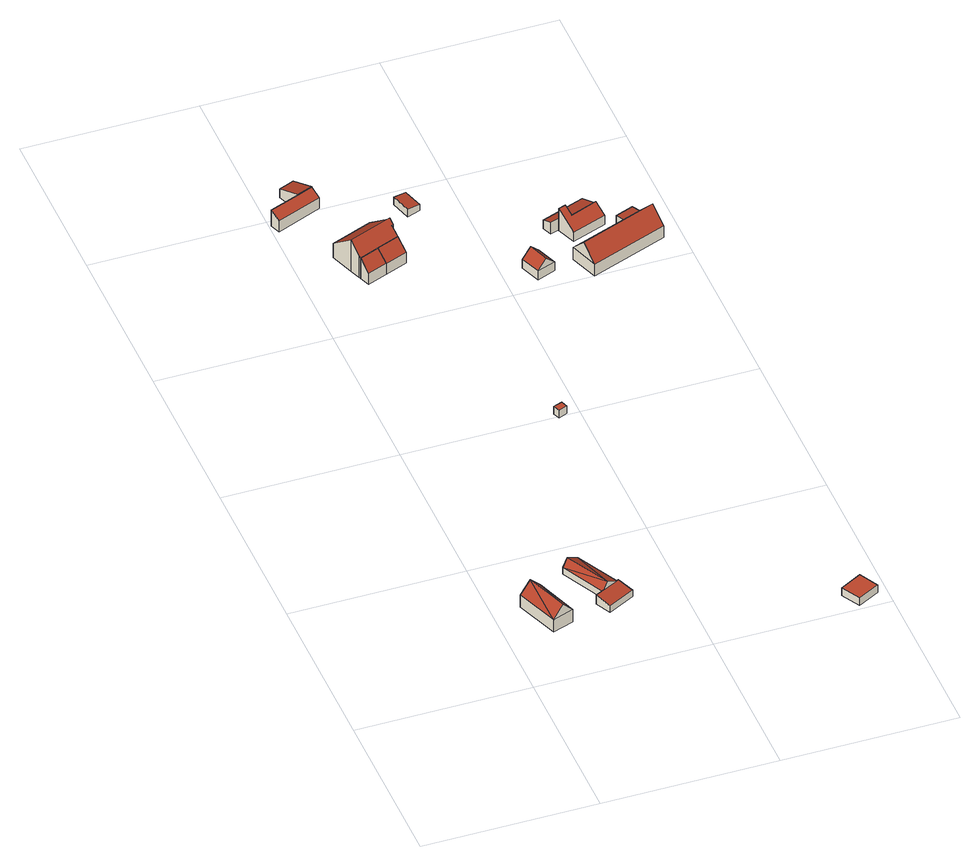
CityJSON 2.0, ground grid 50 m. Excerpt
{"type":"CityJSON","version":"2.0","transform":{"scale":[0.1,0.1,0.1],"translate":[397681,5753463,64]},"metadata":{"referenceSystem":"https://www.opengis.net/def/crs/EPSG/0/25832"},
"CityObjects":{
"building1":{"type":"Building","attributes":{"Gemeindeschluessel":"05515000","Geometrietyp2DReferenz":"3000","function":"31001_2700","roofType":"3100","measuredHeight":7.65},"geometry":[{"type":"Solid","lod":"2","boundaries":[[[[0,1,2,3]],[[4,5,1,0]],[[6,7,5,4]],[[3,2,7,6]],[[0,8,4]],[[6,9,3]],[[3,9,8]],[[8,0,3]],[[9,6,4]],[[4,8,9]],[[1,5,7,2]]]],"semantics":{"surfaces":[{"type":"WallSurface"},{"type":"RoofSurface"},{"type":"GroundSurface"}],"values":[[0,0,0,0,0,0,1,1,1,1,2]]}}]},
"building2":{"type":"Building","attributes":{"Gemeindeschluessel":"05515000","Geometrietyp2DReferenz":"3000","function":"31001_2700","roofType":"3100","measuredHeight":4.62},"geometry":[{"type":"Solid","lod":"2","boundaries":[[[[10,11,12,13]],[[14,15,11,10]],[[16,17,15,14]],[[13,12,17,16]],[[10,18,14]],[[16,19,13]],[[18,10,13]],[[13,19,18]],[[18,19,16]],[[16,14,18]],[[11,15,17,12]]]],"semantics":{"surfaces":[{"type":"WallSurface"},{"type":"RoofSurface"},{"type":"GroundSurface"}],"values":[[0,0,0,0,0,0,1,1,1,1,2]]}}]},
"building3":{"type":"Building","attributes":{"Gemeindeschluessel":"05515000","Geometrietyp2DReferenz":"3000","function":"51009_1610","roofType":"2100","measuredHeight":2.97},"geometry":[{"type":"Solid","lod":"2","boundaries":[[[[20,21,22,23]],[[24,25,21,20]],[[26,27,25,24]],[[23,22,27,26]],[[24,20,23,26]],[[21,25,27,22]]]],"semantics":{"surfaces":[{"type":"WallSurface"},{"type":"RoofSurface"},{"type":"GroundSurface"}],"values":[[0,0,0,0,1,2]]}}]},
"building4":{"type":"Building","attributes":{"Gemeindeschluessel":"05515000","Geometrietyp2DReferenz":"3000","function":"51009_1610","roofType":"2100","measuredHeight":5.47},"geometry":[{"type":"Solid","lod":"2","boundaries":[[[[28,29,30,31]],[[32,33,29,28]],[[34,35,33,32]],[[36,37,35,34]],[[31,30,37,36]],[[34,32,28,31,36]],[[29,33,35,37,30]]]],"semantics":{"surfaces":[{"type":"WallSurface"},{"type":"RoofSurface"},{"type":"GroundSurface"}],"values":[[0,0,0,0,0,1,2]]}}]},
"building5":{"type":"Building","attributes":{"Gemeindeschluessel":"05515000","Geometrietyp2DReferenz":"3000","function":"51009_1610","roofType":"2100","measuredHeight":6.88},"geometry":[{"type":"Solid","lod":"2","boundaries":[[[[38,39,40,41]],[[42,43,39,38]],[[44,45,43,42]],[[41,40,45,44]],[[42,38,41,44]],[[39,43,45,40]]]],"semantics":{"surfaces":[{"type":"WallSurface"},{"type":"RoofSurface"},{"type":"GroundSurface"}],"values":[[0,0,0,0,1,2]]}}]},
"building6":{"type":"Building","attributes":{"Gemeindeschluessel":"05515000","Geometrietyp2DReferenz":"3000","function":"31001_2700","roofType":"2100","measuredHeight":5.5},"geometry":[{"type":"Solid","lod":"2","boundaries":[[[[46,47,48,49]],[[50,51,47,46]],[[52,53,51,50]],[[49,48,53,52]],[[50,46,49,52]],[[47,51,53,48]]]],"semantics":{"surfaces":[{"type":"WallSurface"},{"type":"RoofSurface"},{"type":"GroundSurface"}],"values":[[0,0,0,0,1,2]]}}]},
"building7":{"type":"Building","attributes":{"Gemeindeschluessel":"05515000","Geometrietyp2DReferenz":"3000","function":"31001_1000"},"address":[{"country":"Germany","locality":"Münster","thoroughfareNumber":"4a","thoroughfareName":"Tiedbaum"}],"children":["building7-1","building7-2"]},
"building7-1":{"type":"BuildingPart","attributes":{"roofType":"2100","measuredHeight":6.88},"parents":["building7"],"geometry":[{"type":"Solid","lod":"2","boundaries":[[[[54,55,56,57]],[[58,45,55,54]],[[42,43,45,58]],[[54,57,42,58]],[[56,55,45,43]],[[56,43,42,57]]]],"semantics":{"surfaces":[{"type":"WallSurface"},{"type":"RoofSurface"},{"type":"GroundSurface"},{"type":"ClosureSurface"}],"values":[[0,0,0,1,2,3]]}}]},
"building7-2":{"type":"BuildingPart","attributes":{"roofType":"3100","measuredHeight":10.51},"parents":["building7"],"geometry":[{"type":"Solid","lod":"2","boundaries":[[[[38,39,43,42]],[[59,60,39,38]],[[61,62,60,59]],[[63,64,62,61]],[[65,66,64,63]],[[67,68,66,65]],[[69,70,68,67]],[[71,70,69]],[[72,73,70,71]],[[74,75,73,72]],[[57,56,75,74]],[[69,67,65,63,61,71]],[[59,38,42,57,74,72,71,61]],[[43,39,60,62,64,66,68,70,73,75,56]],[[43,56,57,42]]]],"semantics":{"surfaces":[{"type":"WallSurface"},{"type":"RoofSurface"},{"type":"GroundSurface"},{"type":"ClosureSurface"}],"values":[[0,0,0,0,0,0,0,0,0,0,0,1,1,2,3]]}}]},
"building8":{"type":"Building","attributes":{"Gemeindeschluessel":"05515000","Geometrietyp2DReferenz":"3000","function":"31001_2500","roofType":"1000","measuredHeight":2.59},"address":[{"country":"Germany","locality":"Münster","thoroughfareNumber":"97a","thoroughfareName":"Dülmener Straße"}],"geometry":[{"type":"Solid","lod":"2","boundaries":[[[[76,77,78,79]],[[80,81,77,76]],[[82,83,81,80]],[[79,78,83,82]],[[80,76,79,82]],[[77,81,83,78]]]],"semantics":{"surfaces":[{"type":"WallSurface"},{"type":"RoofSurface"},{"type":"GroundSurface"}],"values":[[0,0,0,0,1,2]]}}]},
"building9":{"type":"Building","attributes":{"Geometrietyp2DReferenz":"3000","Gemeindeschluessel":"05515000","function":"31001_1310","roofType":"2100","measuredHeight":2.49},"geometry":[{"type":"Solid","lod":"2","boundaries":[[[[84,85,86,87]],[[88,89,85,84]],[[90,91,89,88]],[[87,86,91,90]],[[88,84,87,90]],[[85,89,91,86]]]],"semantics":{"surfaces":[{"type":"WallSurface"},{"type":"RoofSurface"},{"type":"GroundSurface"}],"values":[[0,0,0,0,1,2]]}}]},
"building10":{"type":"Building","attributes":{"Gemeindeschluessel":"05515000","Geometrietyp2DReferenz":"3000","function":"31001_2460","roofType":"1000","measuredHeight":2.54},"geometry":[{"type":"Solid","lod":"2","boundaries":[[[[92,93,94,95]],[[96,97,93,92]],[[98,99,97,96]],[[95,94,99,98]],[[96,92,95,98]],[[93,97,99,94]]]],"semantics":{"surfaces":[{"type":"WallSurface"},{"type":"RoofSurface"},{"type":"GroundSurface"}],"values":[[0,0,0,0,1,2]]}}]},
"building11":{"type":"Building","attributes":{"Gemeindeschluessel":"05515000","Geometrietyp2DReferenz":"3000","function":"31001_2460","roofType":"3100","measuredHeight":5.67},"geometry":[{"type":"Solid","lod":"2","boundaries":[[[[100,101,102,103]],[[104,105,101,100]],[[106,107,105,104]],[[103,102,107,106]],[[100,108,104]],[[106,109,103]],[[103,109,108,100]],[[104,108,109,106]],[[101,105,107,102]]]],"semantics":{"surfaces":[{"type":"WallSurface"},{"type":"RoofSurface"},{"type":"GroundSurface"}],"values":[[0,0,0,0,0,0,1,1,2]]}}]},
"building12":{"type":"Building","attributes":{"Geometrietyp2DReferenz":"3000","Gemeindeschluessel":"05515000","function":"31001_2700","roofType":"2100","measuredHeight":4.04},"geometry":[{"type":"Solid","lod":"2","boundaries":[[[[110,111,112,113]],[[114,115,111,110]],[[116,117,115,114]],[[118,119,117,116]],[[113,112,119,118]],[[116,114,110,113,118]],[[111,115,117,119,112]]]],"semantics":{"surfaces":[{"type":"WallSurface"},{"type":"RoofSurface"},{"type":"GroundSurface"}],"values":[[0,0,0,0,0,1,2]]}}]},
"building13":{"type":"Building","attributes":{"Gemeindeschluessel":"05515000","Geometrietyp2DReferenz":"3000","function":"31001_2700","roofType":"2100","measuredHeight":7.37},"geometry":[{"type":"Solid","lod":"2","boundaries":[[[[120,121,122,123]],[[124,125,121,120]],[[126,127,125,124]],[[128,129,127,126]],[[130,131,129,128]],[[123,122,131,130]],[[128,126,124,120,123,130]],[[121,125,127,129,131,122]]]],"semantics":{"surfaces":[{"type":"WallSurface"},{"type":"RoofSurface"},{"type":"GroundSurface"}],"values":[[0,0,0,0,0,0,1,2]]}}]},
"building14":{"type":"Building","attributes":{"Gemeindeschluessel":"05515000","Geometrietyp2DReferenz":"3000","function":"31001_2700","roofType":"2100","measuredHeight":4.95},"geometry":[{"type":"Solid","lod":"2","boundaries":[[[[132,133,115,114]],[[134,135,133,132]],[[136,137,135,134]],[[138,139,137,136]],[[116,117,139,138]],[[114,115,117,116]],[[138,136,134,132,114,116]],[[133,135,137,139,117,115]]]],"semantics":{"surfaces":[{"type":"WallSurface"},{"type":"RoofSurface"},{"type":"GroundSurface"}],"values":[[0,0,0,0,0,0,1,2]]}}]},
"building15":{"type":"Building","attributes":{"Gemeindeschluessel":"05515000","Geometrietyp2DReferenz":"3000","function":"31001_1000","roofType":"5000","measuredHeight":8.59},"address":[{"country":"Germany","locality":"Münster","thoroughfareNumber":"66","thoroughfareName":"Dülmener Straße"},{"country":"Germany","locality":"Münster","thoroughfareNumber":"68","thoroughfareName":"Dülmener Straße"}],"geometry":[{"type":"Solid","lod":"2","boundaries":[[[[140,141,142,143]],[[144,145,141,140]],[[146,147,145,144]],[[143,142,147,146]],[[140,148,149,144]],[[149,148,143]],[[143,146,149]],[[144,149,146]],[[143,148,140]],[[141,145,147,142]]]],"semantics":{"surfaces":[{"type":"WallSurface"},{"type":"RoofSurface"},{"type":"GroundSurface"}],"values":[[0,0,0,0,1,1,1,0,0,2]]}}]},
"building16":{"type":"Building","attributes":{"Gemeindeschluessel":"05515000","Geometrietyp2DReferenz":"3000","function":"31001_1000","roofType":"2100","measuredHeight":3.23},"geometry":[{"type":"Solid","lod":"2","boundaries":[[[[150,151,152,153]],[[154,155,151,150]],[[156,142,155,154]],[[153,152,142,156]],[[154,150,153,156]],[[151,155,142,152]]]],"semantics":{"surfaces":[{"type":"WallSurface"},{"type":"RoofSurface"},{"type":"GroundSurface"}],"values":[[0,0,0,0,1,2]]}}]}
},
"vertices":[
[80,314,44],[80,314,3],[126,189,3],[126,189,44],[143,336,44],[143,336,3],[188,211,44],[188,211,3],[112,325,79],[157,200,79],
[346,297,25],[346,297,4],[281,426,4],[281,426,25],[294,271,25],[294,271,4],[230,400,25],[230,400,4],[310,279,50],[245,408,50],
[270,259,32],[270,259,2],[293,214,2],[293,214,24],[346,297,32],[346,297,2],[369,253,24],[369,253,2],
[4,1974,63],[4,1974,8],[15,1946,8],[15,1946,45],[90,2007,63],[90,2007,8],[135,2025,63],[135,2025,8],[146,1997,45],[146,1997,8],
[148,1694,79],[148,1694,10],[160,1664,10],[160,1664,47],[204,1716,79],[204,1716,10],[216,1686,47],[216,1686,10],
[135,2025,64],[135,2025,9],[108,2092,9],[108,2092,38],[90,2007,64],[90,2007,9],[64,2074,38],[64,2074,9],
[281,1711,46],[281,1711,10],[269,1741,10],[269,1741,79],[216,1686,46],
[146,1698,84],[146,1698,10],[135,1729,116],[135,1729,10],[110,1797,58],[110,1797,10],[229,1843,58],[229,1843,10],[256,1776,115],[256,1776,10],[260,1778,115],[260,1778,10],[260,1778,116],[265,1765,103],[265,1765,10],[260,1763,103],[260,1763,10],
[439,992,31],[439,992,5],[464,1001,5],[464,1001,31],[431,1012,31],[431,1012,5],[457,1021,31],[457,1021,5],
[348,1879,39],[348,1879,14],[386,1892,14],[386,1892,35],[331,1939,39],[331,1939,14],[368,1951,35],[368,1951,14],
[909,8,33],[909,8,7],[971,41,7],[971,41,33],[879,63,33],[879,63,7],[942,97,33],[942,97,7],
[557,1588,38],[557,1588,9],[580,1529,9],[580,1529,38],[611,1608,38],[611,1608,9],[633,1549,38],[633,1549,9],[584,1598,66],[606,1539,66],
[662,1712,43],[662,1712,14],[672,1685,14],[672,1685,54],[708,1729,43],[708,1729,14],[719,1701,54],[719,1701,14],[697,1693,54],[697,1693,14],
[719,1701,87],[719,1701,13],[697,1693,13],[697,1693,87],[728,1677,69],[728,1677,13],[806,1707,69],[806,1707,13],[818,1674,44],[818,1674,13],[718,1637,44],[718,1637,13],
[708,1730,43],[708,1730,14],[787,1759,43],[787,1759,14],[806,1707,63],[806,1707,14],[728,1677,63],[728,1677,14],
[944,1571,52],[944,1571,12],[913,1654,12],[913,1654,52],[722,1488,52],[722,1488,12],[692,1571,52],[692,1571,12],[929,1613,98],[707,1529,98],
[848,1669,38],[848,1669,12],[860,1635,12],[860,1635,44],[900,1688,38],[900,1688,12],[913,1654,44]
]}
